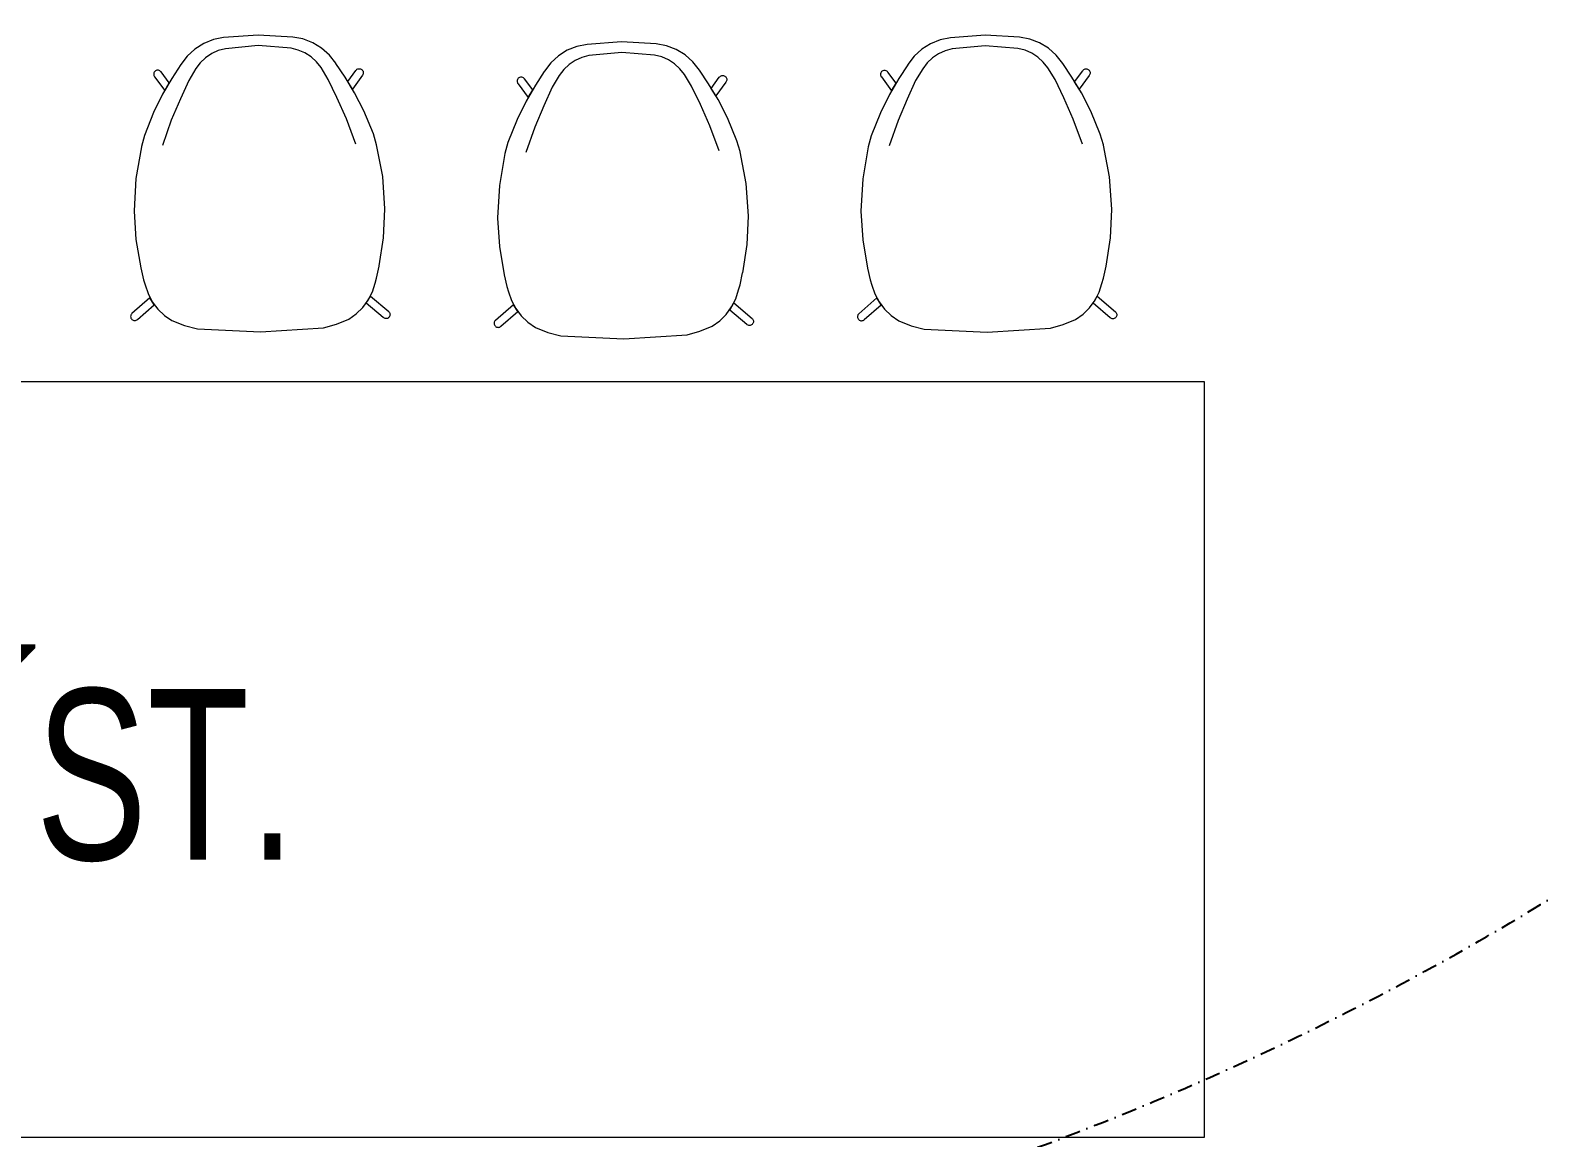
# Model space of a CAD drawing. Header units: millimetres. Extents: x -3035503 to 19821, y 792 to 235380.
# Drawn here: x -2938705 to -2935905, y 179937 to 181990 of the extents above; entities that cross this region are included whole.
import ezdxf

# ---------------------------------------------------------------- set-up
doc = ezdxf.new("R2010")
doc.units = ezdxf.units.MM
for name, pattern in [('AUSGEZOGEN', [0]), ('DD4', [0.8, 0.4, -0.2, 0, -0.2]), ('DIVIDE', [31.75, 12.7, -6.35, 0, -6.35, 0, -6.35])]:
    doc.linetypes.add(name, pattern=pattern)
for name, color, linetype in [('ARCH_F-02-CO', 251, 'Continuous'), ('ARCH_F-04-CO', 3, 'Continuous'), ('ARCH_F-06-CO', 2, 'Continuous'), ('ARCH_F-08-CO', 252, 'Continuous'), ('ARCH_N-02-CO', 251, 'Continuous'), ('ARCH_O-06-CO', 8, 'DD4'), ('ARCH_Z-02-CO', 252, 'Continuous'), ('ARCH_Z-02-DI', 252, 'DIVIDE')]:
    doc.layers.add(name, color=color, linetype=linetype)
doc.styles.add('Arial', font='arial.ttf', dxfattribs={"height": 220})
doc.styles.add('SIMPLEX', font='simplex.shx')

# ---------------------------------------------------------------- blocks, each defined once
blk = doc.blocks.new('QWQWQW')
at = {"layer": 'ARCH_N-02-CO', "linetype": 'AUSGEZOGEN', "lineweight": 20}
for p, q in [((-13178.2, -79267.2, 41280), (-13194.6, -79277.5, 41280)), ((-13160.2, -79260.1, 41280), (-13178.2, -79267.2, 41280)), ((-13141.3, -79256.2, 41280), (-13160.2, -79260.1, 41280)), ((-13137.9, -79276.9, 41280), (-13151.1, -79280.4, 41280)), ((-13141.2, -79256.2, 41280), (-13141.3, -79256.2, 41280)), ((-13141.3, -79256.2, 41280), (-13141.3, -79256.2, 41280)), ((-13077.2, -79251.7, 41280), (-13141.2, -79256.2, 41280)), ((-13077.1, -79271.2, 41280), (-13137.9, -79276.9, 41280)), ((-13137.9, -79276.9, 41280), (-13137.9, -79276.9, 41280)), ((-13013.1, -79255.2, 41280), (-13077.2, -79251.7, 41280)), ((-13077.2, -79251.7, 41280), (-13077.2, -79251.7, 41280)), ((-13077.2, -79251.7, 41280), (-13077.2, -79251.7, 41280)), ((-13016.1, -79275.9, 41280), (-13077.1, -79271.2, 41280)), ((-13002.9, -79279.3, 41280), (-13016.1, -79275.9, 41280)), ((-13016.1, -79275.9, 41280), (-13016.1, -79275.9, 41280)), ((-12994.1, -79258.8, 41280), (-13013.1, -79255.2, 41280)), ((-13013.1, -79255.2, 41280), (-13013.1, -79255.2, 41280)), ((-12976, -79265.7, 41280), (-12994.1, -79258.8, 41280)), ((-12959.5, -79275.7, 41280), (-12976, -79265.7, 41280)), ((-12945, -79288.6, 41280), (-12959.5, -79275.7, 41280)), ((-12486.2, -79272.8, 51600), (-12504.2, -79279.9, 51600)), ((-12467.3, -79268.9, 51600), (-12486.2, -79272.8, 51600)), ((-12467.2, -79268.9, 51600), (-12467.3, -79268.9, 51600)), ((-12467.3, -79268.9, 51600), (-12467.3, -79268.9, 51600)), ((-12403.2, -79264.4, 51600), (-12467.2, -79268.9, 51600)), ((-12339.1, -79267.9, 51600), (-12403.2, -79264.4, 51600)), ((-12403.2, -79264.4, 51600), (-12403.2, -79264.4, 51600)), ((-12403.2, -79264.4, 51600), (-12403.2, -79264.4, 51600)), ((-12320.1, -79271.5, 51600), (-12339.1, -79267.9, 51600)), ((-12339.1, -79267.9, 51600), (-12339.1, -79267.9, 51600)), ((-12302, -79278.4, 51600), (-12320.1, -79271.5, 51600)), ((-11830.4, -79267.6, 61920), (-11846.8, -79277.9, 61920)), ((-11812.4, -79260.4, 61920), (-11830.4, -79267.6, 61920)), ((-11793.5, -79256.6, 61920), (-11812.4, -79260.4, 61920)), ((-11790.1, -79277.2, 61920), (-11803.3, -79280.8, 61920)), ((-11793.4, -79256.6, 61920), (-11793.5, -79256.6, 61920)), ((-11793.5, -79256.6, 61920), (-11793.5, -79256.6, 61920)), ((-11729.4, -79252.1, 61920), (-11793.4, -79256.6, 61920)), ((-11729.3, -79271.6, 61920), (-11790.1, -79277.2, 61920)), ((-11790.1, -79277.2, 61920), (-11790.1, -79277.2, 61920)), ((-11665.3, -79255.6, 61920), (-11729.4, -79252.1, 61920)), ((-11729.4, -79252.1, 61920), (-11729.4, -79252.1, 61920)), ((-11729.4, -79252.1, 61920), (-11729.4, -79252.1, 61920)), ((-11668.3, -79276.3, 61920), (-11729.3, -79271.6, 61920)), ((-11655.1, -79279.6, 61920), (-11668.3, -79276.3, 61920)), ((-11668.3, -79276.3, 61920), (-11668.3, -79276.3, 61920)), ((-11646.3, -79259.1, 61920), (-11665.3, -79255.6, 61920)), ((-11665.3, -79255.6, 61920), (-11665.3, -79255.6, 61920)), ((-11628.2, -79266.1, 61920), (-11646.3, -79259.1, 61920)), ((-11611.7, -79276.1, 61920), (-11628.2, -79266.1, 61920)), ((-11597.2, -79288.9, 61920), (-11611.7, -79276.1, 61920)), ((-13208.8, -79290.6, 41280), (-13220.5, -79306, 41280)), ((-13194.6, -79277.5, 41280), (-13208.8, -79290.6, 41280)), ((-13184.6, -79303, 41280), (-13192.8, -79313.8, 41280)), ((-13174.7, -79293.6, 41280), (-13184.6, -79303, 41280)), ((-13163.4, -79286, 41280), (-13174.7, -79293.6, 41280)), ((-13151.1, -79280.4, 41280), (-13163.4, -79286, 41280)), ((-12990.5, -79284.7, 41280), (-13002.9, -79279.3, 41280)), ((-12979.1, -79292.1, 41280), (-12990.5, -79284.7, 41280)), ((-12969.1, -79301.3, 41280), (-12979.1, -79292.1, 41280)), ((-12960.7, -79312, 41280), (-12969.1, -79301.3, 41280)), ((-12933.1, -79303.8, 41280), (-12945, -79288.6, 41280)), ((-12933, -79304, 41280), (-12933.1, -79303.8, 41280)), ((-12933.1, -79303.8, 41280), (-12933.1, -79303.8, 41280)), ((-12916.1, -79329.5, 41280), (-12933, -79304, 41280)), ((-12534.8, -79303.3, 51600), (-12546.5, -79318.7, 51600)), ((-12520.6, -79290.2, 51600), (-12534.8, -79303.3, 51600)), ((-12504.2, -79279.9, 51600), (-12520.6, -79290.2, 51600)), ((-12489.4, -79298.7, 51600), (-12500.7, -79306.3, 51600)), ((-12477.1, -79293.1, 51600), (-12489.4, -79298.7, 51600)), ((-12463.9, -79289.6, 51600), (-12477.1, -79293.1, 51600)), ((-12403.1, -79283.9, 51600), (-12463.9, -79289.6, 51600)), ((-12463.9, -79289.6, 51600), (-12463.9, -79289.6, 51600)), ((-12342.1, -79288.6, 51600), (-12403.1, -79283.9, 51600)), ((-12328.9, -79291.9, 51600), (-12342.1, -79288.6, 51600)), ((-12342.1, -79288.6, 51600), (-12342.1, -79288.6, 51600)), ((-12316.5, -79297.4, 51600), (-12328.9, -79291.9, 51600)), ((-12305.1, -79304.8, 51600), (-12316.5, -79297.4, 51600)), ((-12295.1, -79314, 51600), (-12305.1, -79304.8, 51600)), ((-12285.5, -79288.4, 51600), (-12302, -79278.4, 51600)), ((-12271, -79301.3, 51600), (-12285.5, -79288.4, 51600)), ((-12259.1, -79316.5, 51600), (-12271, -79301.3, 51600)), ((-11861, -79291, 61920), (-11872.7, -79306.4, 61920)), ((-11846.8, -79277.9, 61920), (-11861, -79291, 61920)), ((-11836.8, -79303.3, 61920), (-11845, -79314.2, 61920)), ((-11826.9, -79294, 61920), (-11836.8, -79303.3, 61920)), ((-11815.6, -79286.4, 61920), (-11826.9, -79294, 61920)), ((-11803.3, -79280.8, 61920), (-11815.6, -79286.4, 61920)), ((-11642.7, -79285.1, 61920), (-11655.1, -79279.6, 61920)), ((-11631.3, -79292.5, 61920), (-11642.7, -79285.1, 61920)), ((-11621.3, -79301.7, 61920), (-11631.3, -79292.5, 61920)), ((-11612.9, -79312.4, 61920), (-11621.3, -79301.7, 61920)), ((-11585.3, -79304.2, 61920), (-11597.2, -79288.9, 61920)), ((-11585.2, -79304.3, 61920), (-11585.3, -79304.2, 61920)), ((-11585.3, -79304.2, 61920), (-11585.3, -79304.2, 61920)), ((-11568.3, -79329.9, 61920), (-11585.2, -79304.3, 61920)), ((-13270.9, -79322.9, 41280), (-13271, -79324.3, 41280)), ((-13271, -79324.3, 41280), (-13271, -79324.3, 41280)), ((-13271, -79324.3, 41280), (-13270.9, -79325.6, 41280)), ((-13270.5, -79321.5, 41280), (-13270.9, -79322.9, 41280)), ((-13270.9, -79325.6, 41280), (-13270.6, -79326.8, 41280)), ((-13270.6, -79326.8, 41280), (-13270.1, -79327.9, 41280)), ((-13269.8, -79320.2, 41280), (-13270.5, -79321.5, 41280)), ((-13270.1, -79327.9, 41280), (-13269.4, -79329, 41280)), ((-13268.8, -79319, 41280), (-13269.8, -79320.2, 41280)), ((-13269.4, -79329, 41280), (-13250.4, -79354.4, 41280)), ((-13267.7, -79318.1, 41280), (-13268.8, -79319, 41280)), ((-13266.4, -79317.4, 41280), (-13267.7, -79318.1, 41280)), ((-13265, -79316.9, 41280), (-13266.4, -79317.4, 41280)), ((-13263.5, -79316.8, 41280), (-13265, -79316.9, 41280)), ((-13262.1, -79316.9, 41280), (-13263.5, -79316.8, 41280)), ((-13263.5, -79316.8, 41280), (-13263.5, -79316.8, 41280)), ((-13260.7, -79317.3, 41280), (-13262.1, -79316.9, 41280)), ((-13259.4, -79318, 41280), (-13260.7, -79317.3, 41280)), ((-13258.3, -79318.9, 41280), (-13259.4, -79318, 41280)), ((-13257.3, -79320, 41280), (-13258.3, -79318.9, 41280)), ((-13242.1, -79340.4, 41280), (-13257.3, -79320, 41280)), ((-13257.3, -79320, 41280), (-13257.3, -79320, 41280)), ((-13237.1, -79332, 41280), (-13254.4, -79361.3, 41280)), ((-13220.6, -79306.2, 41280), (-13237.1, -79332, 41280)), ((-13220.5, -79306, 41280), (-13220.6, -79306.2, 41280)), ((-13192.8, -79313.8, 41280), (-13205.8, -79335.7, 41280)), ((-12947.4, -79333.7, 41280), (-12960.7, -79312, 41280)), ((-12960.7, -79312, 41280), (-12960.7, -79312, 41280)), ((-12898.3, -79358.6, 41280), (-12916.1, -79329.5, 41280)), ((-12911, -79337.9, 41280), (-12896.1, -79317.2, 41280)), ((-12883.9, -79326, 41280), (-12902.5, -79351.7, 41280)), ((-12896.1, -79317.2, 41280), (-12895.1, -79316.1, 41280)), ((-12896.1, -79317.2, 41280), (-12896.1, -79317.2, 41280)), ((-12895.1, -79316.1, 41280), (-12894, -79315.1, 41280)), ((-12894, -79315.1, 41280), (-12892.7, -79314.5, 41280)), ((-12892.7, -79314.5, 41280), (-12891.3, -79314, 41280)), ((-12891.3, -79314, 41280), (-12889.9, -79313.9, 41280)), ((-12889.9, -79313.9, 41280), (-12889.9, -79313.9, 41280)), ((-12889.9, -79313.9, 41280), (-12888.6, -79314, 41280)), ((-12888.6, -79314, 41280), (-12887.3, -79314.3, 41280)), ((-12887.3, -79314.3, 41280), (-12886.1, -79314.9, 41280)), ((-12886.1, -79314.9, 41280), (-12885, -79315.6, 41280)), ((-12885, -79315.6, 41280), (-12884.1, -79316.5, 41280)), ((-12884.1, -79316.5, 41280), (-12883.4, -79317.6, 41280)), ((-12883.2, -79324.9, 41280), (-12883.9, -79326, 41280)), ((-12883.4, -79317.6, 41280), (-12882.8, -79318.8, 41280)), ((-12882.7, -79323.8, 41280), (-12883.2, -79324.9, 41280)), ((-12882.8, -79318.8, 41280), (-12882.4, -79320, 41280)), ((-12882.4, -79322.6, 41280), (-12882.7, -79323.8, 41280)), ((-12882.4, -79320, 41280), (-12882.3, -79321.3, 41280)), ((-12882.3, -79321.3, 41280), (-12882.4, -79322.6, 41280)), ((-12882.3, -79321.3, 41280), (-12882.3, -79321.3, 41280)), ((-12595.8, -79332.8, 51600), (-12596.5, -79334.2, 51600)), ((-12594.9, -79331.7, 51600), (-12595.8, -79332.8, 51600)), ((-12593.7, -79330.8, 51600), (-12594.9, -79331.7, 51600)), ((-12592.4, -79330.1, 51600), (-12593.7, -79330.8, 51600)), ((-12591, -79329.6, 51600), (-12592.4, -79330.1, 51600)), ((-12589.6, -79329.5, 51600), (-12591, -79329.6, 51600)), ((-12588.1, -79329.6, 51600), (-12589.6, -79329.5, 51600)), ((-12589.6, -79329.5, 51600), (-12589.6, -79329.5, 51600)), ((-12586.7, -79330, 51600), (-12588.1, -79329.6, 51600)), ((-12585.4, -79330.7, 51600), (-12586.7, -79330, 51600)), ((-12584.3, -79331.6, 51600), (-12585.4, -79330.7, 51600)), ((-12583.3, -79332.7, 51600), (-12584.3, -79331.6, 51600)), ((-12568.1, -79353.1, 51600), (-12583.3, -79332.7, 51600)), ((-12583.3, -79332.7, 51600), (-12583.3, -79332.7, 51600)), ((-12546.6, -79318.9, 51600), (-12563.1, -79344.7, 51600)), ((-12546.5, -79318.7, 51600), (-12546.6, -79318.9, 51600)), ((-12518.8, -79326.5, 51600), (-12531.8, -79348.4, 51600)), ((-12510.6, -79315.7, 51600), (-12518.8, -79326.5, 51600)), ((-12500.7, -79306.3, 51600), (-12510.6, -79315.7, 51600)), ((-12286.7, -79324.7, 51600), (-12295.1, -79314, 51600)), ((-12273.4, -79346.4, 51600), (-12286.7, -79324.7, 51600)), ((-12286.7, -79324.7, 51600), (-12286.7, -79324.7, 51600)), ((-12259, -79316.7, 51600), (-12259.1, -79316.5, 51600)), ((-12259.1, -79316.5, 51600), (-12259.1, -79316.5, 51600)), ((-12242.1, -79342.2, 51600), (-12259, -79316.7, 51600)), ((-12237, -79350.6, 51600), (-12222.1, -79329.9, 51600)), ((-12222.1, -79329.9, 51600), (-12221.2, -79328.8, 51600)), ((-12222.1, -79329.9, 51600), (-12222.1, -79329.9, 51600)), ((-12221.2, -79328.8, 51600), (-12220, -79327.8, 51600)), ((-12220, -79327.8, 51600), (-12218.7, -79327.2, 51600)), ((-12218.7, -79327.2, 51600), (-12217.4, -79326.7, 51600)), ((-12217.4, -79326.7, 51600), (-12215.9, -79326.6, 51600)), ((-12215.9, -79326.6, 51600), (-12215.9, -79326.6, 51600)), ((-12215.9, -79326.6, 51600), (-12214.6, -79326.7, 51600)), ((-12214.6, -79326.7, 51600), (-12213.3, -79327, 51600)), ((-12213.3, -79327, 51600), (-12212.1, -79327.6, 51600)), ((-12212.1, -79327.6, 51600), (-12211.1, -79328.3, 51600)), ((-12211.1, -79328.3, 51600), (-12210.1, -79329.2, 51600)), ((-12210.1, -79329.2, 51600), (-12209.4, -79330.3, 51600)), ((-12209.4, -79330.3, 51600), (-12208.8, -79331.5, 51600)), ((-12208.8, -79331.5, 51600), (-12208.4, -79332.7, 51600)), ((-12208.4, -79332.7, 51600), (-12208.3, -79334, 51600)), ((-11923.1, -79323.2, 61920), (-11923.2, -79324.7, 61920)), ((-11923.2, -79324.7, 61920), (-11923.2, -79324.7, 61920)), ((-11923.2, -79324.7, 61920), (-11923.1, -79325.9, 61920)), ((-11922.7, -79321.8, 61920), (-11923.1, -79323.2, 61920)), ((-11923.1, -79325.9, 61920), (-11922.8, -79327.1, 61920)), ((-11922.8, -79327.1, 61920), (-11922.3, -79328.3, 61920)), ((-11922, -79320.5, 61920), (-11922.7, -79321.8, 61920)), ((-11922.3, -79328.3, 61920), (-11921.6, -79329.3, 61920)), ((-11921.1, -79319.4, 61920), (-11922, -79320.5, 61920)), ((-11921.6, -79329.3, 61920), (-11902.6, -79354.8, 61920)), ((-11919.9, -79318.4, 61920), (-11921.1, -79319.4, 61920)), ((-11918.6, -79317.7, 61920), (-11919.9, -79318.4, 61920)), ((-11917.2, -79317.3, 61920), (-11918.6, -79317.7, 61920)), ((-11915.8, -79317.1, 61920), (-11917.2, -79317.3, 61920)), ((-11914.3, -79317.3, 61920), (-11915.8, -79317.1, 61920)), ((-11915.8, -79317.1, 61920), (-11915.8, -79317.1, 61920)), ((-11912.9, -79317.7, 61920), (-11914.3, -79317.3, 61920)), ((-11911.6, -79318.3, 61920), (-11912.9, -79317.7, 61920)), ((-11910.5, -79319.2, 61920), (-11911.6, -79318.3, 61920)), ((-11909.5, -79320.3, 61920), (-11910.5, -79319.2, 61920)), ((-11894.3, -79340.8, 61920), (-11909.5, -79320.3, 61920)), ((-11909.5, -79320.3, 61920), (-11909.5, -79320.3, 61920)), ((-11889.3, -79332.4, 61920), (-11906.7, -79361.7, 61920)), ((-11872.8, -79306.5, 61920), (-11889.3, -79332.4, 61920)), ((-11872.7, -79306.4, 61920), (-11872.8, -79306.5, 61920)), ((-11845, -79314.2, 61920), (-11858, -79336.1, 61920)), ((-11599.6, -79334.1, 61920), (-11612.9, -79312.4, 61920)), ((-11612.9, -79312.4, 61920), (-11612.9, -79312.4, 61920)), ((-11550.5, -79358.9, 61920), (-11568.3, -79329.9, 61920)), ((-11563.2, -79338.2, 61920), (-11548.3, -79317.6, 61920)), ((-11536.1, -79326.3, 61920), (-11554.7, -79352.1, 61920)), ((-11548.3, -79317.6, 61920), (-11547.4, -79316.4, 61920)), ((-11548.3, -79317.6, 61920), (-11548.3, -79317.6, 61920)), ((-11547.4, -79316.4, 61920), (-11546.2, -79315.5, 61920)), ((-11546.2, -79315.5, 61920), (-11544.9, -79314.8, 61920)), ((-11544.9, -79314.8, 61920), (-11543.6, -79314.4, 61920)), ((-11543.6, -79314.4, 61920), (-11542.1, -79314.2, 61920)), ((-11542.1, -79314.2, 61920), (-11542.1, -79314.2, 61920)), ((-11542.1, -79314.2, 61920), (-11540.8, -79314.3, 61920)), ((-11540.8, -79314.3, 61920), (-11539.5, -79314.7, 61920)), ((-11539.5, -79314.7, 61920), (-11538.3, -79315.2, 61920)), ((-11538.3, -79315.2, 61920), (-11537.3, -79316, 61920)), ((-11537.3, -79316, 61920), (-11536.3, -79316.9, 61920)), ((-11536.3, -79316.9, 61920), (-11535.6, -79318, 61920)), ((-11535.4, -79325.3, 61920), (-11536.1, -79326.3, 61920)), ((-11535.6, -79318, 61920), (-11535, -79319.1, 61920)), ((-11534.9, -79324.2, 61920), (-11535.4, -79325.3, 61920)), ((-11535, -79319.1, 61920), (-11534.7, -79320.4, 61920)), ((-11534.6, -79322.9, 61920), (-11534.9, -79324.2, 61920)), ((-11534.7, -79320.4, 61920), (-11534.5, -79321.7, 61920)), ((-11534.5, -79321.7, 61920), (-11534.6, -79322.9, 61920)), ((-11534.5, -79321.7, 61920), (-11534.5, -79321.7, 61920)), ((-13250.4, -79354.4, 41280), (-13242.1, -79340.4, 41280)), ((-13205.8, -79335.7, 41280), (-13221.4, -79369.9, 41280)), ((-12931.2, -79367.6, 41280), (-12947.4, -79333.7, 41280)), ((-12902.5, -79351.7, 41280), (-12911, -79337.9, 41280)), ((-12881.2, -79392.1, 41280), (-12898.3, -79358.6, 41280)), ((-12596.9, -79335.6, 51600), (-12597, -79337, 51600)), ((-12597, -79337, 51600), (-12597, -79337, 51600)), ((-12597, -79337, 51600), (-12596.9, -79338.3, 51600)), ((-12596.5, -79334.2, 51600), (-12596.9, -79335.6, 51600)), ((-12596.9, -79338.3, 51600), (-12596.6, -79339.5, 51600)), ((-12596.6, -79339.5, 51600), (-12596.1, -79340.6, 51600)), ((-12596.1, -79340.6, 51600), (-12595.4, -79341.7, 51600)), ((-12595.4, -79341.7, 51600), (-12576.4, -79367.1, 51600)), ((-12563.1, -79344.7, 51600), (-12580.5, -79374, 51600)), ((-12576.4, -79367.1, 51600), (-12568.1, -79353.1, 51600)), ((-12531.8, -79348.4, 51600), (-12547.4, -79382.6, 51600)), ((-12257.2, -79380.3, 51600), (-12273.4, -79346.4, 51600)), ((-12224.3, -79371.3, 51600), (-12242.1, -79342.2, 51600)), ((-12228.5, -79364.4, 51600), (-12237, -79350.6, 51600)), ((-12209.9, -79338.7, 51600), (-12228.5, -79364.4, 51600)), ((-12209.2, -79337.6, 51600), (-12209.9, -79338.7, 51600)), ((-12208.7, -79336.5, 51600), (-12209.2, -79337.6, 51600)), ((-12208.4, -79335.3, 51600), (-12208.7, -79336.5, 51600)), ((-12208.3, -79334, 51600), (-12208.4, -79335.3, 51600)), ((-12208.3, -79334, 51600), (-12208.3, -79334, 51600)), ((-11902.6, -79354.8, 61920), (-11894.3, -79340.8, 61920)), ((-11858, -79336.1, 61920), (-11873.6, -79370.2, 61920)), ((-11583.4, -79368, 61920), (-11599.6, -79334.1, 61920)), ((-11554.7, -79352.1, 61920), (-11563.2, -79338.2, 61920)), ((-11533.4, -79392.5, 61920), (-11550.5, -79358.9, 61920)), ((-13254.4, -79361.3, 41280), (-13271.1, -79395.1, 41280)), ((-13221.4, -79369.9, 41280), (-13238.3, -79409.4, 41280)), ((-12913.7, -79406.9, 41280), (-12931.2, -79367.6, 41280)), ((-12580.5, -79374, 51600), (-12597.1, -79407.8, 51600)), ((-12547.4, -79382.6, 51600), (-12564.3, -79422.1, 51600)), ((-12239.8, -79419.6, 51600), (-12257.2, -79380.3, 51600)), ((-12207.2, -79404.8, 51600), (-12224.3, -79371.3, 51600)), ((-11906.7, -79361.7, 61920), (-11923.3, -79395.5, 61920)), ((-11873.6, -79370.2, 61920), (-11890.5, -79409.7, 61920)), ((-11566, -79407.2, 61920), (-11583.4, -79368, 61920)), ((-13271.1, -79395.1, 41280), (-13288.1, -79438, 41280)), ((-13238.3, -79409.4, 41280), (-13254.9, -79456.4, 41280)), ((-12896.4, -79453.7, 41280), (-12913.7, -79406.9, 41280)), ((-12863.5, -79434.7, 41280), (-12881.2, -79392.1, 41280)), ((-12597.1, -79407.8, 51600), (-12614.1, -79450.7, 51600)), ((-12189.5, -79447.4, 51600), (-12207.2, -79404.8, 51600)), ((-11923.3, -79395.5, 61920), (-11940.3, -79438.4, 61920)), ((-11890.5, -79409.7, 61920), (-11907.1, -79456.8, 61920)), ((-11548.6, -79454, 61920), (-11566, -79407.2, 61920)), ((-11515.7, -79435.1, 61920), (-11533.4, -79392.5, 61920)), ((-13288.1, -79438, 41280), (-13293.6, -79458.2, 41280)), ((-12857.7, -79454.9, 41280), (-12863.5, -79434.7, 41280)), ((-12564.3, -79422.1, 51600), (-12580.9, -79469.1, 51600)), ((-12222.4, -79466.4, 51600), (-12239.8, -79419.6, 51600)), ((-11940.3, -79438.4, 61920), (-11945.8, -79458.6, 61920)), ((-11509.9, -79455.2, 61920), (-11515.7, -79435.1, 61920)), ((-13293.6, -79458.5, 41280), (-13304, -79517.5, 41280)), ((-13293.6, -79458.2, 41280), (-13293.6, -79458.5, 41280)), ((-13293.6, -79458.5, 41280), (-13293.6, -79458.5, 41280)), ((-12857.6, -79455.2, 41280), (-12857.7, -79454.9, 41280)), ((-12846.3, -79514, 41280), (-12857.6, -79455.2, 41280)), ((-12619.6, -79471.2, 51600), (-12630, -79530.2, 51600)), ((-12614.1, -79450.7, 51600), (-12619.6, -79470.9, 51600)), ((-12619.6, -79470.9, 51600), (-12619.6, -79471.2, 51600)), ((-12619.6, -79471.2, 51600), (-12619.6, -79471.2, 51600)), ((-12183.7, -79467.6, 51600), (-12189.5, -79447.4, 51600)), ((-12183.6, -79467.9, 51600), (-12183.7, -79467.6, 51600)), ((-12172.3, -79526.7, 51600), (-12183.6, -79467.9, 51600)), ((-11945.8, -79458.9, 61920), (-11956.2, -79517.9, 61920)), ((-11945.8, -79458.6, 61920), (-11945.8, -79458.9, 61920)), ((-11945.8, -79458.9, 61920), (-11945.8, -79458.9, 61920)), ((-11509.8, -79455.5, 61920), (-11509.9, -79455.2, 61920)), ((-11498.5, -79514.4, 61920), (-11509.8, -79455.5, 61920)), ((-13304, -79517.5, 41280), (-13307.2, -79577.4, 41280)), ((-12842.2, -79573.8, 41280), (-12846.3, -79514, 41280)), ((-12168.2, -79586.5, 51600), (-12172.3, -79526.7, 51600)), ((-11956.2, -79517.9, 61920), (-11959.4, -79577.8, 61920)), ((-11494.4, -79574.2, 61920), (-11498.5, -79514.4, 61920)), ((-12630, -79530.2, 51600), (-12633.2, -79590.1, 51600)), ((-13307.2, -79577.4, 41280), (-13307.2, -79578, 41280)), ((-13307.2, -79578, 41280), (-13307.2, -79578, 41280)), ((-13307.2, -79578, 41280), (-13304, -79630.8, 41280)), ((-12844.6, -79627.3, 41280), (-12842.2, -79574.4, 41280)), ((-12842.2, -79574.4, 41280), (-12842.2, -79573.8, 41280)), ((-12842.2, -79573.8, 41280), (-12842.2, -79573.8, 41280)), ((-11959.4, -79577.8, 61920), (-11959.4, -79578.3, 61920)), ((-11959.4, -79578.3, 61920), (-11959.4, -79578.3, 61920)), ((-11959.4, -79578.3, 61920), (-11956.2, -79631.2, 61920)), ((-11496.9, -79627.6, 61920), (-11494.4, -79574.7, 61920)), ((-11494.4, -79574.7, 61920), (-11494.4, -79574.2, 61920)), ((-11494.4, -79574.2, 61920), (-11494.4, -79574.2, 61920)), ((-12633.2, -79590.1, 51600), (-12633.2, -79590.7, 51600)), ((-12633.2, -79590.7, 51600), (-12633.2, -79590.7, 51600)), ((-12633.2, -79590.7, 51600), (-12630, -79643.5, 51600)), ((-12170.7, -79640, 51600), (-12168.2, -79587.1, 51600)), ((-12168.2, -79587.1, 51600), (-12168.2, -79586.5, 51600)), ((-12168.2, -79586.5, 51600), (-12168.2, -79586.5, 51600)), ((-13304, -79630.8, 41280), (-13295.1, -79683, 41280)), ((-12852.7, -79679.6, 41280), (-12844.6, -79627.3, 41280)), ((-12178.7, -79692.3, 51600), (-12170.7, -79640, 51600)), ((-11956.2, -79631.2, 61920), (-11947.3, -79683.4, 61920)), ((-11504.9, -79680, 61920), (-11496.9, -79627.6, 61920)), ((-12630, -79643.5, 51600), (-12621.1, -79695.7, 51600)), ((-13295.1, -79683, 41280), (-13295, -79683.3, 41280)), ((-13295, -79683.3, 41280), (-13290, -79705.2, 41280)), ((-12857.5, -79701.9, 41280), (-12852.8, -79679.9, 41280)), ((-12852.8, -79679.9, 41280), (-12852.7, -79679.6, 41280)), ((-12852.7, -79679.6, 41280), (-12852.7, -79679.6, 41280)), ((-12621.1, -79695.7, 51600), (-12621, -79696, 51600)), ((-12621, -79696, 51600), (-12616, -79717.9, 51600)), ((-12183.5, -79714.6, 51600), (-12178.8, -79692.6, 51600)), ((-12178.8, -79692.6, 51600), (-12178.7, -79692.3, 51600)), ((-12178.7, -79692.3, 51600), (-12178.7, -79692.3, 51600)), ((-11947.3, -79683.4, 61920), (-11947.2, -79683.6, 61920)), ((-11947.2, -79683.6, 61920), (-11942.2, -79705.5, 61920)), ((-11509.7, -79702.2, 61920), (-11505, -79680.2, 61920)), ((-11505, -79680.2, 61920), (-11504.9, -79680, 61920)), ((-11504.9, -79680, 61920), (-11504.9, -79680, 61920)), ((-13290, -79705.2, 41280), (-13286.9, -79714.6, 41280)), ((-13286.9, -79714.6, 41280), (-13286.9, -79714.7, 41280)), ((-13286.9, -79714.7, 41280), (-13286.9, -79714.7, 41280)), ((-13286.9, -79714.7, 41280), (-13281.5, -79730.9, 41280)), ((-12865.5, -79727.6, 41280), (-12860.4, -79711.4, 41280)), ((-12860.4, -79711.4, 41280), (-12857.5, -79701.9, 41280)), ((-12616, -79717.9, 51600), (-12613, -79727.3, 51600)), ((-12191.5, -79740.3, 51600), (-12186.4, -79724.1, 51600)), ((-12186.4, -79724.1, 51600), (-12183.5, -79714.6, 51600)), ((-11942.2, -79705.5, 61920), (-11939.2, -79715, 61920)), ((-11939.2, -79715, 61920), (-11939.1, -79715.1, 61920)), ((-11939.1, -79715.1, 61920), (-11939.1, -79715.1, 61920)), ((-11939.1, -79715.1, 61920), (-11933.8, -79731.2, 61920)), ((-11517.7, -79728, 61920), (-11512.6, -79711.8, 61920)), ((-11512.6, -79711.8, 61920), (-11509.7, -79702.2, 61920)), ((-13277.9, -79738.6, 41280), (-13311.3, -79767.7, 41280)), ((-13301, -79778.7, 41280), (-13269.8, -79751.5, 41280)), ((-13281.5, -79730.9, 41280), (-13273.6, -79745.9, 41280)), ((-13269.8, -79751.5, 41280), (-13277.9, -79738.6, 41280)), ((-13273.6, -79745.9, 41280), (-13263.4, -79759.5, 41280)), ((-12883.2, -79756.6, 41280), (-12873.2, -79742.8, 41280)), ((-12876.9, -79748.5, 41280), (-12869.1, -79735.4, 41280)), ((-12845.3, -79775.2, 41280), (-12876.9, -79748.5, 41280)), ((-12873.2, -79742.8, 41280), (-12865.5, -79727.6, 41280)), ((-12869.1, -79735.4, 41280), (-12835.2, -79764, 41280)), ((-12603.9, -79751.3, 51600), (-12637.3, -79780.4, 51600)), ((-12613, -79727.3, 51600), (-12612.9, -79727.4, 51600)), ((-12612.9, -79727.4, 51600), (-12612.9, -79727.4, 51600)), ((-12612.9, -79727.4, 51600), (-12607.6, -79743.6, 51600)), ((-12607.6, -79743.6, 51600), (-12599.6, -79758.6, 51600)), ((-12595.8, -79764.2, 51600), (-12603.9, -79751.3, 51600)), ((-12202.9, -79761.2, 51600), (-12195.1, -79748.1, 51600)), ((-12199.2, -79755.5, 51600), (-12191.5, -79740.3, 51600)), ((-12195.1, -79748.1, 51600), (-12161.2, -79776.7, 51600)), ((-11930.1, -79738.9, 61920), (-11963.5, -79768.1, 61920)), ((-11953.3, -79779.1, 61920), (-11922, -79751.9, 61920)), ((-11933.8, -79731.2, 61920), (-11925.9, -79746.3, 61920)), ((-11922, -79751.9, 61920), (-11930.1, -79738.9, 61920)), ((-11925.9, -79746.3, 61920), (-11915.6, -79759.8, 61920)), ((-11535.4, -79756.9, 61920), (-11525.4, -79743.2, 61920)), ((-11529.1, -79748.8, 61920), (-11521.3, -79735.8, 61920)), ((-11497.5, -79775.6, 61920), (-11529.1, -79748.8, 61920)), ((-11525.4, -79743.2, 61920), (-11517.7, -79728, 61920)), ((-11521.3, -79735.8, 61920), (-11487.4, -79764.4, 61920)), ((-13313.6, -79772, 41280), (-13313.7, -79773.3, 41280)), ((-13313.7, -79773.3, 41280), (-13313.7, -79773.3, 41280)), ((-13313.7, -79773.3, 41280), (-13313.5, -79774.7, 41280)), ((-13313.3, -79770.8, 41280), (-13313.6, -79772, 41280)), ((-13313.5, -79774.7, 41280), (-13313.1, -79776.1, 41280)), ((-13312.8, -79769.7, 41280), (-13313.3, -79770.8, 41280)), ((-13313.1, -79776.1, 41280), (-13312.4, -79777.4, 41280)), ((-13312.1, -79768.6, 41280), (-13312.8, -79769.7, 41280)), ((-13312.4, -79777.4, 41280), (-13311.4, -79778.6, 41280)), ((-13311.3, -79767.7, 41280), (-13312.1, -79768.6, 41280)), ((-13311.4, -79778.6, 41280), (-13310.3, -79779.5, 41280)), ((-13311.3, -79767.7, 41280), (-13311.3, -79767.7, 41280)), ((-13310.3, -79779.5, 41280), (-13309, -79780.2, 41280)), ((-13309, -79780.2, 41280), (-13307.6, -79780.6, 41280)), ((-13307.6, -79780.6, 41280), (-13306.1, -79780.7, 41280)), ((-13306.1, -79780.7, 41280), (-13304.7, -79780.6, 41280)), ((-13306.1, -79780.7, 41280), (-13306.1, -79780.7, 41280)), ((-13304.7, -79780.6, 41280), (-13303.4, -79780.2, 41280)), ((-13303.4, -79780.2, 41280), (-13302.2, -79779.6, 41280)), ((-13302.2, -79779.6, 41280), (-13301, -79778.7, 41280)), ((-13263.4, -79759.5, 41280), (-13251.1, -79771.2, 41280)), ((-13251.1, -79771.2, 41280), (-13237.1, -79780.8, 41280)), ((-13237.1, -79780.8, 41280), (-13237.1, -79780.8, 41280)), ((-13237.1, -79780.8, 41280), (-13237.1, -79780.8, 41280)), ((-13237.1, -79780.8, 41280), (-13214, -79789.9, 41280)), ((-12932.1, -79787.7, 41280), (-12909.2, -79778.3, 41280)), ((-12909.2, -79778.3, 41280), (-12895.3, -79768.5, 41280)), ((-12909.2, -79778.3, 41280), (-12909.2, -79778.3, 41280)), ((-12895.3, -79768.5, 41280), (-12883.2, -79756.6, 41280)), ((-12844.2, -79776, 41280), (-12845.3, -79775.2, 41280)), ((-12842.9, -79776.6, 41280), (-12844.2, -79776, 41280)), ((-12841.6, -79777, 41280), (-12842.9, -79776.6, 41280)), ((-12840.2, -79777.1, 41280), (-12841.6, -79777, 41280)), ((-12838.9, -79777, 41280), (-12840.2, -79777.1, 41280)), ((-12840.2, -79777.1, 41280), (-12840.2, -79777.1, 41280)), ((-12837.6, -79776.7, 41280), (-12838.9, -79777, 41280)), ((-12836.4, -79776.1, 41280), (-12837.6, -79776.7, 41280)), ((-12835.4, -79775.3, 41280), (-12836.4, -79776.1, 41280)), ((-12834.5, -79774.4, 41280), (-12835.4, -79775.3, 41280)), ((-12835.2, -79764, 41280), (-12835.2, -79764, 41280)), ((-12835.2, -79764, 41280), (-12834.4, -79764.9, 41280)), ((-12833.7, -79773.3, 41280), (-12834.5, -79774.4, 41280)), ((-12834.4, -79764.9, 41280), (-12833.7, -79766, 41280)), ((-12833.7, -79766, 41280), (-12833.2, -79767.1, 41280)), ((-12833.2, -79772.1, 41280), (-12833.7, -79773.3, 41280)), ((-12833.2, -79767.1, 41280), (-12832.8, -79768.3, 41280)), ((-12832.8, -79770.9, 41280), (-12833.2, -79772.1, 41280)), ((-12832.8, -79768.3, 41280), (-12832.7, -79769.6, 41280)), ((-12832.7, -79769.6, 41280), (-12832.8, -79770.9, 41280)), ((-12832.7, -79769.6, 41280), (-12832.7, -79769.6, 41280)), ((-12637.3, -79780.4, 51600), (-12638.1, -79781.3, 51600)), ((-12637.3, -79780.4, 51600), (-12637.3, -79780.4, 51600)), ((-12627.1, -79791.4, 51600), (-12595.8, -79764.2, 51600)), ((-12599.6, -79758.6, 51600), (-12589.4, -79772.2, 51600)), ((-12589.4, -79772.2, 51600), (-12577.1, -79783.9, 51600)), ((-12221.3, -79781.2, 51600), (-12209.2, -79769.3, 51600)), ((-12209.2, -79769.3, 51600), (-12199.2, -79755.5, 51600)), ((-12171.3, -79787.9, 51600), (-12202.9, -79761.2, 51600)), ((-12161.2, -79776.7, 51600), (-12161.2, -79776.7, 51600)), ((-12161.2, -79776.7, 51600), (-12160.4, -79777.6, 51600)), ((-12160.4, -79777.6, 51600), (-12159.7, -79778.7, 51600)), ((-12159.7, -79778.7, 51600), (-12159.2, -79779.8, 51600)), ((-12159.2, -79779.8, 51600), (-12158.9, -79781, 51600)), ((-12158.9, -79781, 51600), (-12158.7, -79782.3, 51600)), ((-11965.8, -79772.4, 61920), (-11965.9, -79773.6, 61920)), ((-11965.9, -79773.6, 61920), (-11965.9, -79773.6, 61920)), ((-11965.9, -79773.6, 61920), (-11965.7, -79775.1, 61920)), ((-11965.5, -79771.2, 61920), (-11965.8, -79772.4, 61920)), ((-11965.7, -79775.1, 61920), (-11965.3, -79776.5, 61920)), ((-11965, -79770, 61920), (-11965.5, -79771.2, 61920)), ((-11965.3, -79776.5, 61920), (-11964.6, -79777.8, 61920)), ((-11964.3, -79769, 61920), (-11965, -79770, 61920)), ((-11964.6, -79777.8, 61920), (-11963.6, -79778.9, 61920)), ((-11963.5, -79768.1, 61920), (-11964.3, -79769, 61920)), ((-11963.6, -79778.9, 61920), (-11962.5, -79779.9, 61920)), ((-11963.5, -79768.1, 61920), (-11963.5, -79768.1, 61920)), ((-11962.5, -79779.9, 61920), (-11961.2, -79780.5, 61920)), ((-11961.2, -79780.5, 61920), (-11959.8, -79781, 61920)), ((-11959.8, -79781, 61920), (-11958.3, -79781.1, 61920)), ((-11958.3, -79781.1, 61920), (-11956.9, -79780.9, 61920)), ((-11958.3, -79781.1, 61920), (-11958.3, -79781.1, 61920)), ((-11956.9, -79780.9, 61920), (-11955.6, -79780.6, 61920)), ((-11955.6, -79780.6, 61920), (-11954.4, -79779.9, 61920)), ((-11954.4, -79779.9, 61920), (-11953.3, -79779.1, 61920)), ((-11915.6, -79759.8, 61920), (-11903.3, -79771.6, 61920)), ((-11903.3, -79771.6, 61920), (-11889.3, -79781.2, 61920)), ((-11584.3, -79788.1, 61920), (-11561.4, -79778.7, 61920)), ((-11561.4, -79778.7, 61920), (-11547.5, -79768.8, 61920)), ((-11561.4, -79778.7, 61920), (-11561.4, -79778.7, 61920)), ((-11547.5, -79768.8, 61920), (-11535.4, -79756.9, 61920)), ((-11496.4, -79776.4, 61920), (-11497.5, -79775.6, 61920)), ((-11495.1, -79777, 61920), (-11496.4, -79776.4, 61920)), ((-11493.8, -79777.4, 61920), (-11495.1, -79777, 61920)), ((-11492.4, -79777.5, 61920), (-11493.8, -79777.4, 61920)), ((-11491.1, -79777.4, 61920), (-11492.4, -79777.5, 61920)), ((-11492.4, -79777.5, 61920), (-11492.4, -79777.5, 61920)), ((-11489.8, -79777, 61920), (-11491.1, -79777.4, 61920)), ((-11488.7, -79776.5, 61920), (-11489.8, -79777, 61920)), ((-11487.6, -79775.7, 61920), (-11488.7, -79776.5, 61920)), ((-11486.7, -79774.8, 61920), (-11487.6, -79775.7, 61920)), ((-11487.4, -79764.4, 61920), (-11487.4, -79764.4, 61920)), ((-11487.4, -79764.4, 61920), (-11486.6, -79765.3, 61920)), ((-11485.9, -79773.7, 61920), (-11486.7, -79774.8, 61920)), ((-11486.6, -79765.3, 61920), (-11485.9, -79766.3, 61920)), ((-11485.9, -79766.3, 61920), (-11485.4, -79767.5, 61920)), ((-11485.4, -79772.5, 61920), (-11485.9, -79773.7, 61920)), ((-11485.4, -79767.5, 61920), (-11485.1, -79768.7, 61920)), ((-11485, -79771.2, 61920), (-11485.4, -79772.5, 61920)), ((-11485.1, -79768.7, 61920), (-11484.9, -79769.9, 61920)), ((-11484.9, -79769.9, 61920), (-11485, -79771.2, 61920)), ((-11484.9, -79769.9, 61920), (-11484.9, -79769.9, 61920)), ((-13214, -79789.9, 41280), (-13190, -79796.3, 41280)), ((-13190, -79796.3, 41280), (-13190, -79796.3, 41280)), ((-13190, -79796.3, 41280), (-13073, -79801.8, 41280)), ((-13073, -79801.8, 41280), (-13072.9, -79801.8, 41280)), ((-13072.9, -79801.8, 41280), (-12956, -79794.5, 41280)), ((-13072.9, -79801.8, 41280), (-13072.9, -79801.8, 41280)), ((-12956, -79794.5, 41280), (-12932.1, -79787.7, 41280)), ((-12956, -79794.5, 41280), (-12956, -79794.5, 41280)), ((-12956, -79794.5, 41280), (-12956, -79794.5, 41280)), ((-12639.6, -79784.7, 51600), (-12639.7, -79786, 51600)), ((-12639.7, -79786, 51600), (-12639.7, -79786, 51600)), ((-12639.7, -79786, 51600), (-12639.5, -79787.4, 51600)), ((-12639.3, -79783.5, 51600), (-12639.6, -79784.7, 51600)), ((-12639.5, -79787.4, 51600), (-12639.1, -79788.8, 51600)), ((-12638.8, -79782.4, 51600), (-12639.3, -79783.5, 51600)), ((-12639.1, -79788.8, 51600), (-12638.4, -79790.1, 51600)), ((-12638.1, -79781.3, 51600), (-12638.8, -79782.4, 51600)), ((-12638.4, -79790.1, 51600), (-12637.4, -79791.3, 51600)), ((-12637.4, -79791.3, 51600), (-12636.3, -79792.2, 51600)), ((-12636.3, -79792.2, 51600), (-12635, -79792.9, 51600)), ((-12635, -79792.9, 51600), (-12633.6, -79793.3, 51600)), ((-12633.6, -79793.3, 51600), (-12632.1, -79793.4, 51600)), ((-12632.1, -79793.4, 51600), (-12630.7, -79793.3, 51600)), ((-12632.1, -79793.4, 51600), (-12632.1, -79793.4, 51600)), ((-12630.7, -79793.3, 51600), (-12629.4, -79792.9, 51600)), ((-12629.4, -79792.9, 51600), (-12628.2, -79792.3, 51600)), ((-12628.2, -79792.3, 51600), (-12627.1, -79791.4, 51600)), ((-12577.1, -79783.9, 51600), (-12563.1, -79793.5, 51600)), ((-12563.1, -79793.5, 51600), (-12563.1, -79793.5, 51600)), ((-12563.1, -79793.5, 51600), (-12563.1, -79793.5, 51600)), ((-12563.1, -79793.5, 51600), (-12540, -79802.6, 51600)), ((-12540, -79802.6, 51600), (-12516.1, -79809, 51600)), ((-12516.1, -79809, 51600), (-12516.1, -79809, 51600)), ((-12516.1, -79809, 51600), (-12399, -79814.5, 51600)), ((-12399, -79814.5, 51600), (-12282, -79807.2, 51600)), ((-12282, -79807.2, 51600), (-12258.1, -79800.4, 51600)), ((-12282, -79807.2, 51600), (-12282, -79807.2, 51600)), ((-12282, -79807.2, 51600), (-12282, -79807.2, 51600)), ((-12258.1, -79800.4, 51600), (-12235.2, -79791, 51600)), ((-12235.2, -79791, 51600), (-12221.3, -79781.2, 51600)), ((-12235.2, -79791, 51600), (-12235.2, -79791, 51600)), ((-12170.2, -79788.7, 51600), (-12171.3, -79787.9, 51600)), ((-12168.9, -79789.3, 51600), (-12170.2, -79788.7, 51600)), ((-12167.6, -79789.7, 51600), (-12168.9, -79789.3, 51600)), ((-12166.2, -79789.8, 51600), (-12167.6, -79789.7, 51600)), ((-12164.9, -79789.7, 51600), (-12166.2, -79789.8, 51600)), ((-12166.2, -79789.8, 51600), (-12166.2, -79789.8, 51600)), ((-12163.6, -79789.4, 51600), (-12164.9, -79789.7, 51600)), ((-12162.4, -79788.8, 51600), (-12163.6, -79789.4, 51600)), ((-12161.4, -79788, 51600), (-12162.4, -79788.8, 51600)), ((-12160.5, -79787.1, 51600), (-12161.4, -79788, 51600)), ((-12159.7, -79786, 51600), (-12160.5, -79787.1, 51600)), ((-12159.2, -79784.8, 51600), (-12159.7, -79786, 51600)), ((-12158.8, -79783.6, 51600), (-12159.2, -79784.8, 51600)), ((-12158.7, -79782.3, 51600), (-12158.8, -79783.6, 51600)), ((-12158.7, -79782.3, 51600), (-12158.7, -79782.3, 51600)), ((-11889.3, -79781.2, 61920), (-11889.3, -79781.2, 61920)), ((-11889.3, -79781.2, 61920), (-11889.3, -79781.2, 61920)), ((-11889.3, -79781.2, 61920), (-11866.2, -79790.3, 61920)), ((-11866.2, -79790.3, 61920), (-11842.3, -79796.7, 61920)), ((-11842.3, -79796.7, 61920), (-11842.3, -79796.7, 61920)), ((-11842.3, -79796.7, 61920), (-11725.2, -79802.1, 61920)), ((-11725.2, -79802.1, 61920), (-11608.2, -79794.9, 61920)), ((-11725.2, -79802.1, 61920), (-11725.2, -79802.1, 61920)), ((-11725.2, -79802.1, 61920), (-11725.2, -79802.1, 61920)), ((-11608.2, -79794.9, 61920), (-11584.3, -79788.1, 61920)), ((-11608.2, -79794.9, 61920), (-11608.2, -79794.9, 61920)), ((-11608.2, -79794.9, 61920), (-11608.2, -79794.9, 61920)), ((-12399, -79814.5, 51600), (-12399, -79814.5, 51600)), ((-12399, -79814.5, 51600), (-12399, -79814.5, 51600)), ((-11322.2, -79894.2), (-14822.2, -79894.2)), ((-11322.2, -81294.2), (-11322.2, -79894.2)), ((-14822.2, -81294.2), (-11322.2, -81294.2))]:
    blk.add_line(p, q, dxfattribs=at)
blk = doc.blocks.new('MIST1')
at = {"style": 'Arial'}
blk.add_attdef('CISLO', (-0.309, 0), '', height=4, dxfattribs=at)
at = {"layer": 'ARCH_F-02-CO', "style": 'SIMPLEX'}
blk.add_attdef('PODLAHA', (0, -12.5), '', height=2.5, dxfattribs=at)
at = {"layer": 'ARCH_F-04-CO', "style": 'SIMPLEX'}
blk.add_attdef('PLOCHA', (0, -8.5), '', height=2.5, dxfattribs=at)
at = {"layer": 'ARCH_F-06-CO', "style": 'Arial'}
blk.add_attdef('MIST', (-0.309, -4.5), '', height=3, dxfattribs=at)

msp = doc.modelspace()

# ---------------------------------------------------------------- linework, layer by layer
at = {"layer": 'ARCH_O-06-CO', "linetype": 'DD4', "ltscale": 70}
msp.add_lwpolyline([(-2933304.8, 184985.8, -0.414214), (-2938704.8, 179585.8)], format="xyb", dxfattribs=at)
at = {"layer": 'ARCH_Z-02-CO'}
msp.add_lwpolyline([(-2943451, 203674.4), (-2967589.7, 193675.8), (-2968029.7, 194738.4), (-2967239.7, 195065.5, 1.000014), (-2968387.8, 197837.2), (-2972337.4, 196201.2, 1.000007), (-2971189.3, 193429.6), (-2970399.3, 193756.8), (-2969959.2, 192694.3), (-2972482.4, 191649.2), (-2972463.2, 191603, 0.822431), (-2969754.8, 177835.8), (-2938704.8, 177835.8, 0.199191), (-2933643.5, 179935.4, -0.414842), (-2924866, 179935.4, 0.199191), (-2919804.8, 177835.8), (-2899555, 177835.8, 0.820672), (-2895379.9, 198824.3), (-2895407.6, 198835.7), (-2895388.5, 198881.9), (-2925204.8, 211232.2), (-2940736.2, 204798.9)], format="xyb", dxfattribs=at)
at = {"layer": 'ARCH_Z-02-DI'}
msp.add_lwpolyline([(-2972310.5, 191234.4), (-2972080.6, 190679.1), (-2972108.3, 190667.7, 0.820679), (-2969754.8, 178835.8), (-2938704.8, 178835.8, 0.414214), (-2932554.8, 184985.8), (-2932554.8, 185030.8), (-2932254.8, 185030.8)], format="xyb", dxfattribs=at)

# ---------------------------------------------------------------- block references
at = {"layer": 'ARCH_F-08-CO'}
ref = msp.add_blockref('MIST1', (-2938917.7, 180892.6), dxfattribs=dict(at, xscale=-126.72, yscale=126.72, zscale=126.72, rotation=359.9999999999997))
ref.add_attrib('CISLO', '4.13', (-2940668.3, 180892.6), dxfattribs={"layer": '0', "height": 422.4, "rotation": 0, "style": 'Arial', "width": 0.7})
ref.add_attrib('MIST', 'ZASEDACÍ MÍST.', (-2940673.8, 180452), dxfattribs={"layer": 'ARCH_F-06-CO', "height": 316.8, "rotation": 0, "style": 'Arial', "width": 0.7})
ref.add_attrib('PLOCHA', '31,79m2', (-2940671.3, 180026.6), dxfattribs={"layer": 'ARCH_F-04-CO', "height": 264, "rotation": 0, "style": 'SIMPLEX', "width": 0.7})
at = {"layer": 'ARCH_N-02-CO'}
msp.add_blockref('QWQWQW', (-2925204.8, 261232.2), dxfattribs=at)

doc.saveas('drawing.dxf')
